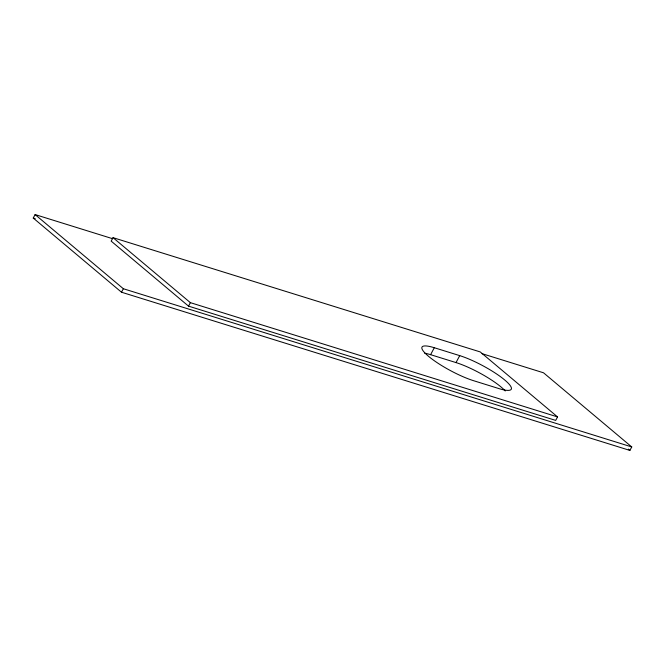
<?xml version="1.0" encoding="UTF-8"?>
<svg xmlns="http://www.w3.org/2000/svg" width="665" height="665" viewBox="0 0 665 665"><rect width="100%" height="100%" fill="white"/><g stroke="black" fill="none" stroke-linecap="round" stroke-linejoin="round"><path stroke-width="1" d="M482.067 353.672L543.513 372.791L631.75 446.946L629.888 450.421L121.487 292.209L33.25 218.054L35.112 214.579L112.41 238.635M113.033 237.654L111.171 241.129L188.519 306.133L555.691 420.396L557.553 416.922L480.213 351.918L113.033 237.654L190.381 302.658L557.553 416.922M121.487 292.209L123.349 288.735L35.112 214.579M188.519 306.133L190.381 302.658M424.677 353.19A36.218 7.282 28.2 0 1 430.588 354.678L434.312 347.728L459.731 355.634A36.218 7.282 28.2 0 1 504.76 380.023A36.218 7.282 28.2 0 1 498.95 388.593L473.53 380.679A36.218 7.282 28.2 0 1 428.501 356.29A36.218 7.282 28.2 0 1 434.312 347.728M430.588 354.678L456.007 362.583L459.731 355.634M33.25 218.054L35.228 218.669M123.349 288.735L631.75 446.946M628.3 449.083L629.888 450.421M456.007 362.583A36.218 7.282 28.2 0 1 505.242 390.97"/></g></svg>
